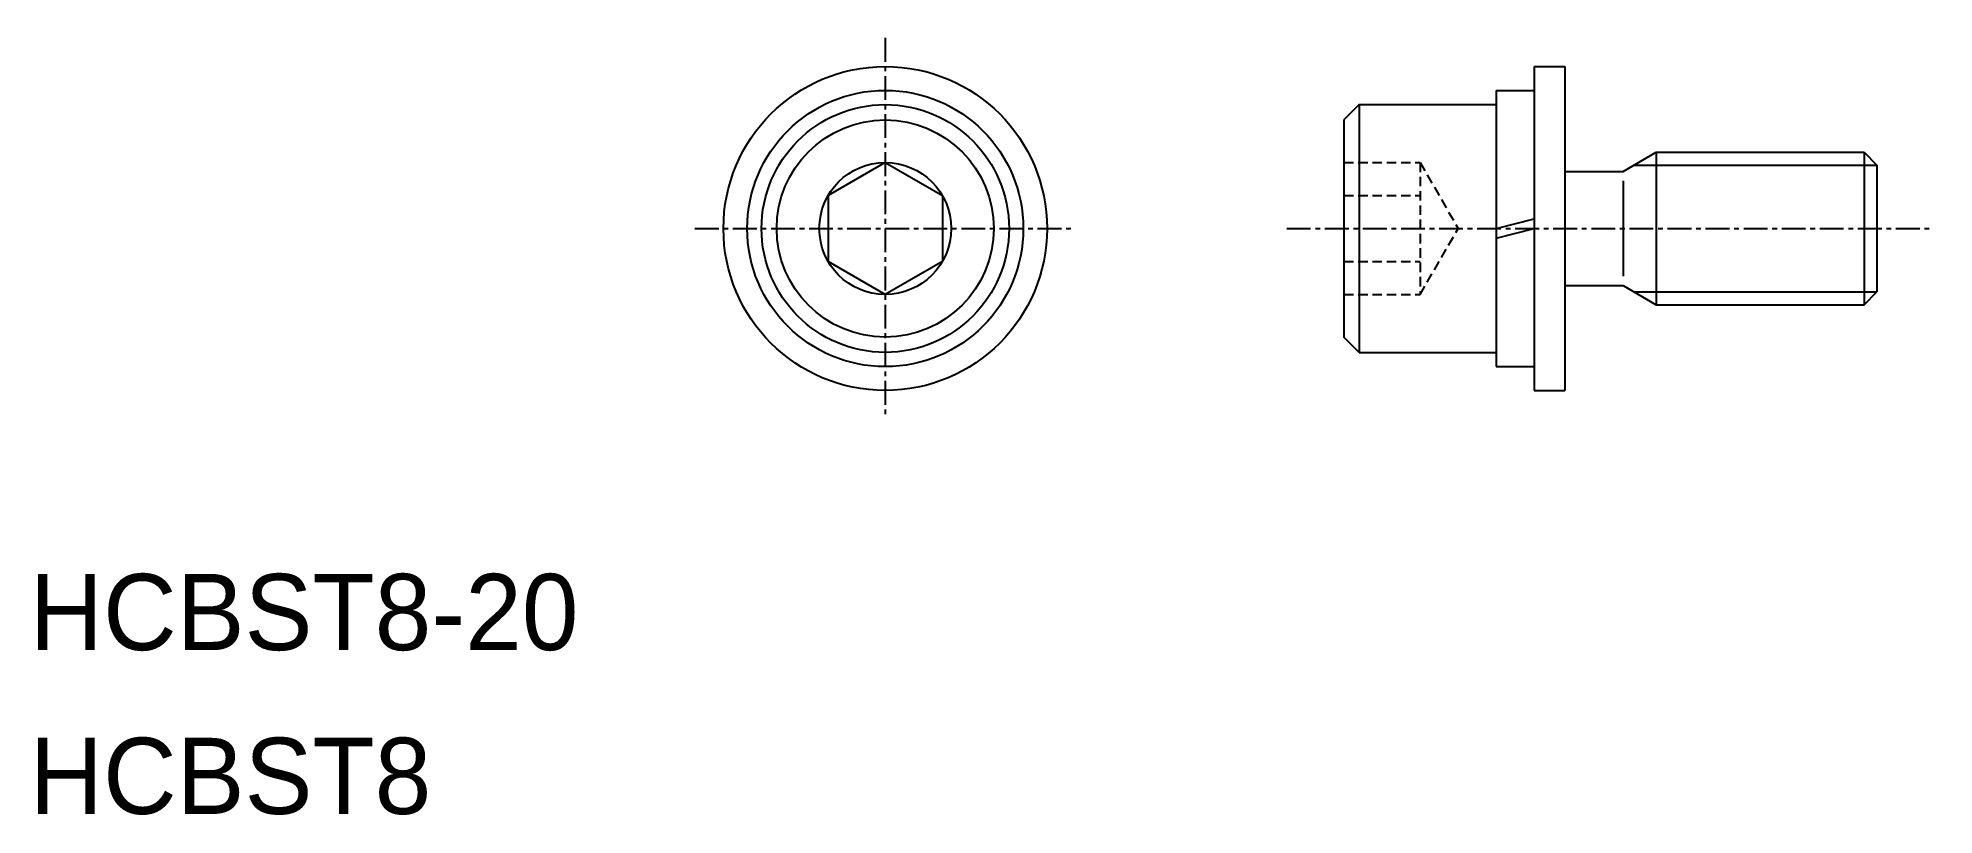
# Model space of a CAD drawing. Extents: x 0.4 to 100, y -0.1 to 40.7.
import ezdxf

# ---------------------------------------------------------------- set-up
doc = ezdxf.new("R2010")
doc.units = 0
doc.linetypes.add('CENTER', pattern=[2, 1.25, -0.25, 0.25, -0.25])
doc.linetypes.add('DASHED', pattern=[0.75, 0.5, -0.25])
doc.layers.get('0').update_dxf_attribs({"linetype": 'CONTINUOUS'})
doc.layers.add('CENTER', color=1, linetype='CENTER')

msp = doc.modelspace()

# ---------------------------------------------------------------- linework, layer by layer
at = {"color": 7, "linetype": 'CONTINUOUS'}
for p, q in [((79.041, 39.226), (79.041, 22.226)), ((79.041, 39.226), (80.641, 39.226)), ((80.641, 39.226), (80.641, 22.226)), ((77.041, 37.976), (77.041, 23.476)), ((77.041, 37.976), (79.041, 37.976)), ((69.841, 37.226), (69.041, 36.426)), ((69.841, 37.226), (69.841, 24.226)), ((69.841, 37.226), (77.041, 37.226)), ((69.041, 36.426), (69.041, 25.026)), ((44.949, 34.19), (41.949, 32.458)), ((44.949, 34.19), (47.949, 32.458)), ((83.709, 33.726), (85.441, 34.726)), ((85.441, 34.726), (96.365, 34.726)), ((85.441, 34.726), (85.441, 26.726)), ((88.185, 34.726), (88.185, 34.726)), ((90.929, 34.726), (90.929, 34.726)), ((96.365, 34.726), (96.365, 26.726)), ((96.365, 34.726), (97.041, 34.05)), ((97.041, 34.05), (97.041, 27.403)), ((80.641, 33.726), (83.709, 33.726)), ((83.709, 33.226), (83.709, 28.226)), ((41.949, 32.458), (41.949, 28.994)), ((47.949, 32.458), (47.949, 28.994)), ((77.041, 30.726), (79.041, 31.226)), ((77.041, 30.226), (79.041, 30.726)), ((44.949, 27.262), (41.949, 28.994)), ((47.949, 28.994), (44.949, 27.262)), ((80.641, 27.726), (83.709, 27.726)), ((83.709, 27.726), (85.441, 26.726)), ((96.365, 26.726), (97.041, 27.403)), ((85.441, 26.726), (96.365, 26.726)), ((69.841, 24.226), (69.041, 25.026)), ((69.841, 24.226), (77.041, 24.226)), ((77.041, 23.476), (79.041, 23.476)), ((79.041, 22.226), (80.641, 22.226))]:
    msp.add_line(p, q, dxfattribs=at)
at = {"color": 3, "linetype": 'DASHED'}
for p, q in [((69.041, 34.19), (73.041, 34.19)), ((73.041, 34.19), (75.041, 30.726)), ((73.041, 34.19), (73.041, 27.262)), ((69.041, 32.458), (73.041, 32.458)), ((73.041, 27.262), (75.041, 30.726)), ((69.041, 28.994), (73.041, 28.994)), ((69.041, 27.262), (73.041, 27.262))]:
    msp.add_line(p, q, dxfattribs=at)
at = {"color": 3, "linetype": 'CONTINUOUS'}
for p, q in [((84.269, 34.05), (97.041, 34.05)), ((84.269, 27.403), (97.041, 27.403))]:
    msp.add_line(p, q, dxfattribs=at)
at = {"color": 7, "linetype": 'CONTINUOUS'}
for radius in [8.5, 7.25, 6.5, 5.7, 3.464]:
    msp.add_circle((44.949, 30.726), radius, dxfattribs=at)
at = {"layer": 'CENTER', "color": 1, "linetype": 'CENTER'}
for p, q in [((44.949, 40.726), (44.949, 20.726)), ((34.949, 30.726), (54.949, 30.726)), ((66.041, 30.726), (100.041, 30.726))]:
    msp.add_line(p, q, dxfattribs=at)

# ---------------------------------------------------------------- texts
at = {"color": 7, "linetype": 'CONTINUOUS'}
for s, p in [('HCBST8-20', (0, 8.599)), ('HCBST8', (0, 0))]:
    msp.add_text(s, height=4, dxfattribs=at).set_placement(p)

doc.saveas('drawing.dxf')
